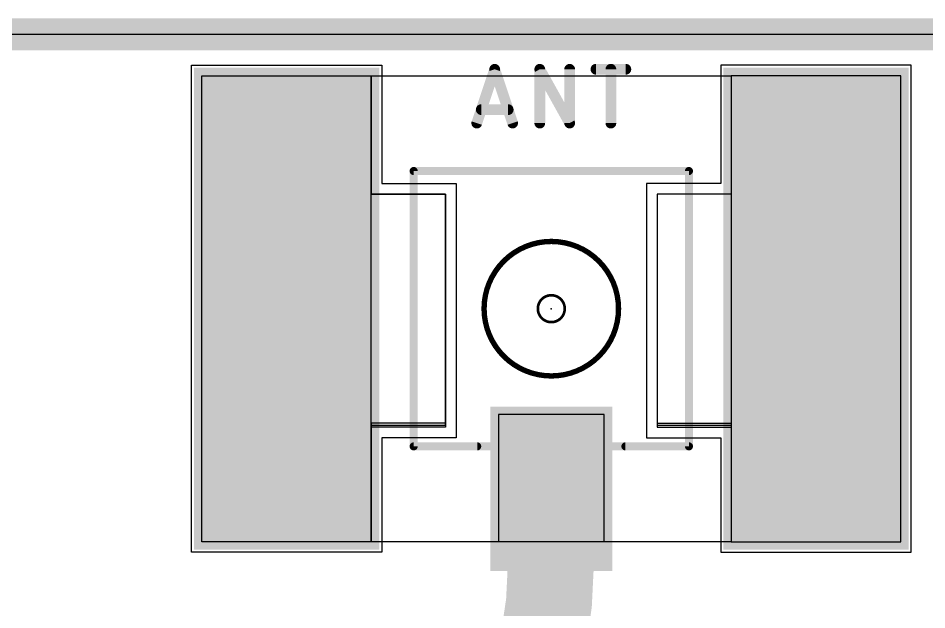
# Model space of a CAD drawing. Extents: x 37.9 to 63.7, y 29.1 to 56.
# Drawn here: x 45.76 to 54.35, y 50.45 to 56.03 of the extents above; entities that cross this region are included whole.
import ezdxf

# ---------------------------------------------------------------- set-up
doc = ezdxf.new("R2010")
doc.units = 0
for name, color, linetype in [('1', 12, 'CONTINUOUS'), ('16', 132, 'CONTINUOUS'), ('20', 31, 'CONTINUOUS'), ('21', 251, 'CONTINUOUS'), ('23', 53, 'CONTINUOUS'), ('29', 251, 'CONTINUOUS'), ('30', 251, 'CONTINUOUS'), ('31', 251, 'CONTINUOUS'), ('32', 251, 'CONTINUOUS'), ('41', 12, 'CONTINUOUS'), ('42', 132, 'CONTINUOUS'), ('51', 251, 'CONTINUOUS')]:
    doc.layers.add(name, color=color, linetype=linetype)

# ---------------------------------------------------------------- blocks, each defined once
blk = doc.blocks.new('RECT')
blk.add_solid([(-0.5, -0.5), (0.5, -0.5), (-0.5, 0.5), (0.5, 0.5)])

msp = doc.modelspace()

# ---------------------------------------------------------------- linework, layer by layer
at = {"layer": '1'}
for p, q in [((47.5, 55.4892), (49.1, 55.4892)), ((47.5, 51.0892), (47.5, 55.4892)), ((49.1, 55.4892), (49.1, 54.3702)), ((54.1, 55.4892), (52.5, 55.4892)), ((52.5, 55.4892), (52.5, 54.3702)), ((54.1, 51.0892), (54.1, 55.4892)), ((49.1, 54.3702), (49.8, 54.3702)), ((49.8, 54.3702), (49.8, 52.2082)), ((52.5, 54.3702), (51.8, 54.3702)), ((51.8, 54.3702), (51.8, 52.2082)), ((49.8, 52.2082), (49.1, 52.2082)), ((49.1, 52.2082), (49.1, 51.0892)), ((51.8, 52.2082), (52.5, 52.2082)), ((52.5, 52.2082), (52.5, 51.0892)), ((49.1, 51.0892), (47.5, 51.0892)), ((52.5, 51.0892), (54.1, 51.0892))]:
    msp.add_line(p, q, dxfattribs=at)
for points, const_width in [([(44.45, 55.88), (57.15, 55.88)], 0.3048), ([(50.8, 50.96), (50.8, 51.5892)], 0.8128)]:
    msp.add_lwpolyline(points, dxfattribs=dict(at, const_width=const_width))
for points, const_width in [([(51.0032, 51.5892, 1), (50.5968, 51.5892)], 0.4064), ([(46.21, 46.37, 0.4142), (50.8, 50.96)], 0.8128), ([(51.0032, 50.96, 1), (50.5968, 50.96)], 0.4064), ([(50.5968, 50.96, 1), (51.0032, 50.96)], 0.4064)]:
    msp.add_lwpolyline(points, format="xyb", dxfattribs=dict(at, const_width=const_width))
at = {"layer": '16', "const_width": 0.3048}
msp.add_lwpolyline([(44.45, 55.88), (57.15, 55.88)], dxfattribs=at)
at = {"layer": '20'}
msp.add_line((44.45, 55.88), (57.15, 55.88), dxfattribs=at)
at = {"layer": '21'}
for points, const_width in [([(50.0961, 55.0418), (50.2655, 55.5498)], 0.1016), ([(50.2655, 55.5498), (50.4348, 55.0418)], 0.1016), ([(50.6913, 55.0418), (50.6913, 55.5498)], 0.1016), ([(50.6913, 55.5498), (50.9735, 55.0418)], 0.1016), ([(50.9735, 55.0418), (50.9735, 55.5498)], 0.1016), ([(51.2216, 55.5498), (51.5039, 55.5498)], 0.1016), ([(51.3628, 55.0418), (51.3628, 55.5498)], 0.1016), ([(50.3925, 55.1688), (50.1385, 55.1688)], 0.1016), ([(49.5, 54.5892), (52.1, 54.5892)], 0.0762), ([(49.5, 51.9892), (50.1, 51.9892)], 0.0762), ([(52.1, 51.9892), (51.5, 51.9892)], 0.0762)]:
    msp.add_lwpolyline(points, dxfattribs=dict(at, const_width=const_width))
for points, const_width in [([(50.2896, 55.5578, 1), (50.2414, 55.5418)], 0.0508), ([(50.2896, 55.5418, 1), (50.2414, 55.5578)], 0.0508), ([(50.7167, 55.5498, 1), (50.6659, 55.5498)], 0.0508), ([(50.7135, 55.5621, 1), (50.6691, 55.5375)], 0.0508), ([(50.9989, 55.5498, 1), (50.9481, 55.5498)], 0.0508), ([(51.2216, 55.5752, 1), (51.2216, 55.5244)], 0.0508), ([(51.3882, 55.5498, 1), (51.3374, 55.5498)], 0.0508), ([(51.5039, 55.5244, 1), (51.5039, 55.5752)], 0.0508), ([(50.1385, 55.1942, 1), (50.1385, 55.1434)], 0.0508), ([(50.3925, 55.1434, 1), (50.3925, 55.1942)], 0.0508), ([(50.072, 55.0498, 1), (50.1202, 55.0338)], 0.0508), ([(50.4107, 55.0338, 1), (50.4589, 55.0498)], 0.0508), ([(50.6659, 55.0418, 1), (50.7167, 55.0418)], 0.0508), ([(50.9481, 55.0418, 1), (50.9989, 55.0418)], 0.0508), ([(50.9513, 55.0295, 1), (50.9957, 55.0541)], 0.0508), ([(51.3374, 55.0418, 1), (51.3882, 55.0418)], 0.0508), ([(49.5, 54.6083, 1), (49.5, 54.5702)], 0.0381), ([(52.1, 54.5702, 1), (52.1, 54.6083)], 0.0381), ([(50.8, 52.6542, 1), (50.8, 53.9242, 1), (50.8, 52.6542)], 0.0508), ([(50.8, 53.1622, 1), (50.8, 53.4162, 1), (50.8, 53.1622)], 0.0254), ([(49.5, 52.0083, 1), (49.5, 51.9702)], 0.0381), ([(50.1, 51.9702, 1), (50.1, 52.0083)], 0.0381), ([(51.5, 52.0083, 1), (51.5, 51.9702)], 0.0381), ([(52.1, 51.9702, 1), (52.1, 52.0083)], 0.0381)]:
    msp.add_lwpolyline(points, format="xyb", dxfattribs=dict(at, const_width=const_width))
at = {"layer": '23'}
msp.add_point((50.8, 53.2892), dxfattribs=at)
at = {"layer": '29'}
for p, q in [((47.4, 55.5892), (49.2, 55.5892)), ((47.4, 50.9892), (47.4, 55.5892)), ((49.2, 55.5892), (49.2, 54.4702)), ((54.2, 55.5892), (52.4, 55.5892)), ((52.4, 55.5892), (52.4, 54.4702)), ((54.2, 50.9892), (54.2, 55.5892)), ((49.2, 54.4702), (49.9, 54.4702)), ((49.9, 54.4702), (49.9, 52.0702)), ((52.4, 54.4702), (51.7, 54.4702)), ((51.7, 54.4702), (51.7, 52.0702)), ((49.9, 52.0702), (49.2, 52.0702)), ((49.2, 52.0702), (49.2, 50.9892)), ((51.7, 52.0702), (52.4, 52.0702)), ((52.4, 52.0702), (52.4, 50.9892)), ((49.2, 50.9892), (47.4, 50.9892)), ((52.4, 50.9892), (54.2, 50.9892))]:
    msp.add_line(p, q, dxfattribs=at)
at = {"layer": '31'}
for p, q in [((47.5, 55.4892), (49.1, 55.4892)), ((47.5, 51.0892), (47.5, 55.4892)), ((49.1, 55.4892), (49.1, 54.3702)), ((54.1, 55.4892), (52.5, 55.4892)), ((52.5, 55.4892), (52.5, 54.3702)), ((54.1, 51.0892), (54.1, 55.4892)), ((49.1, 54.3702), (49.8, 54.3702)), ((49.8, 54.3702), (49.8, 52.1702)), ((52.5, 54.3702), (51.8, 54.3702)), ((51.8, 54.3702), (51.8, 52.1702)), ((49.8, 52.1702), (49.1, 52.1702)), ((49.1, 52.1702), (49.1, 51.0892)), ((51.8, 52.1702), (52.5, 52.1702)), ((52.5, 52.1702), (52.5, 51.0892)), ((49.1, 51.0892), (47.5, 51.0892)), ((52.5, 51.0892), (54.1, 51.0892))]:
    msp.add_line(p, q, dxfattribs=at)
at = {"layer": '41'}
for p, q in [((49.1, 55.4892), (52.5, 55.4892)), ((49.1, 54.3702), (49.1, 55.4892)), ((52.5, 55.4892), (52.5, 54.3702)), ((49.8, 54.3702), (49.1, 54.3702)), ((49.8, 52.1892), (49.8, 54.3702)), ((52.5, 54.3702), (51.8, 54.3702)), ((51.8, 54.3702), (51.8, 52.1892)), ((51.3, 52.2892), (50.3, 52.2892)), ((50.3, 52.2892), (50.3, 51.0892)), ((51.3, 51.0892), (51.3, 52.2892)), ((49.1, 51.0892), (49.1, 52.1892)), ((49.1, 52.1892), (49.8, 52.1892)), ((51.8, 52.1892), (52.5, 52.1892)), ((52.5, 52.1892), (52.5, 51.0892)), ((50.3, 51.0892), (49.1, 51.0892)), ((52.5, 51.0892), (51.3, 51.0892))]:
    msp.add_line(p, q, dxfattribs=at)
at = {"layer": '42'}
for p, q in [((49.1, 55.4892), (52.5, 55.4892)), ((49.1, 51.0892), (49.1, 55.4892)), ((52.5, 55.4892), (52.5, 51.0892)), ((52.5, 51.0892), (49.1, 51.0892))]:
    msp.add_line(p, q, dxfattribs=at)
at = {"layer": '51', "const_width": 0.0381}
for points in [[(49.5191, 54.5892, 1), (49.4809, 54.5892)], [(49.5, 54.6083, 1), (49.5, 54.5702)], [(52.1191, 54.5892, 1), (52.081, 54.5892)], [(52.1, 54.5702, 1), (52.1, 54.6083)], [(49.5, 52.0083, 1), (49.5, 51.9702)], [(52.1, 51.9702, 1), (52.1, 52.0083)], [(49.4809, 51.9892, 1), (49.5191, 51.9892)], [(52.081, 51.9892, 1), (52.1191, 51.9892)]]:
    msp.add_lwpolyline(points, format="xyb", dxfattribs=at)
at = {"layer": '51', "const_width": 0.0762}
for points in [[(49.5, 54.5892), (52.1, 54.5892)], [(49.5, 51.9892), (49.5, 54.5892)], [(52.1, 54.5892), (52.1, 51.9892)], [(52.1, 51.9892), (49.5, 51.9892)]]:
    msp.add_lwpolyline(points, dxfattribs=at)

# ---------------------------------------------------------------- block references
at = {"layer": '1', "xscale": 1.6, "yscale": 4.4}
for p in [(48.3, 53.2892), (53.3, 53.2892)]:
    msp.add_blockref('RECT', p, dxfattribs=at)
at = {"layer": '1', "yscale": 1.4}
msp.add_blockref('RECT', (50.8, 51.5892), dxfattribs=at)
at = {"layer": '16', "xscale": 1.6, "yscale": 4.4}
for p in [(48.3, 53.2892), (53.3, 53.2892)]:
    msp.add_blockref('RECT', p, dxfattribs=at)
at = {"layer": '29'}
for p, xscale, yscale in [((48.3, 53.2892), 1.7524, 4.5524), ((53.3, 53.2892), 1.7524, 4.5524), ((50.8, 51.5892), 1.1524, 1.5524)]:
    msp.add_blockref('RECT', p, dxfattribs=dict(at, xscale=xscale, yscale=yscale))
at = {"layer": '30', "xscale": 1.7524, "yscale": 4.5524}
for p in [(48.3, 53.2892), (53.3, 53.2892)]:
    msp.add_blockref('RECT', p, dxfattribs=at)
at = {"layer": '31', "xscale": 1.6, "yscale": 4.4}
for p in [(48.3, 53.2892), (53.3, 53.2892)]:
    msp.add_blockref('RECT', p, dxfattribs=at)
at = {"layer": '31', "yscale": 1.4}
msp.add_blockref('RECT', (50.8, 51.5892), dxfattribs=at)
at = {"layer": '32', "xscale": 1.6, "yscale": 4.4}
for p in [(48.3, 53.2892), (53.3, 53.2892)]:
    msp.add_blockref('RECT', p, dxfattribs=at)

doc.saveas('drawing.dxf')
